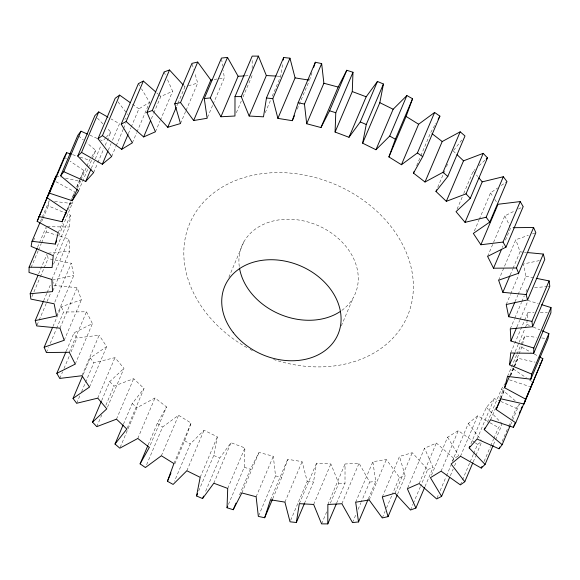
<?xml version="1.0" encoding="UTF-8"?>
<svg xmlns="http://www.w3.org/2000/svg" width="580" height="580" viewBox="0 0 580 580"><rect width="100%" height="100%" fill="white"/><g stroke="black" fill="none" stroke-linecap="round" stroke-linejoin="round"><path stroke-width="0.43" stroke-dasharray="2.9 2.17" d="M252.155 68.462L252.177 60.516M336.581 503.237L344.998 483.401L345.049 463.986L359.078 463.239L369.685 482.089L361.26 501.925M41.63 242.694L46.19 231.949L46.277 227.57M228.426 504.44L244.216 467.255L244.912 447.941L231.007 442.721L219.733 458.07L205.349 491.949M53.512 264.197L69.295 227.005L70.434 215.187L48.292 205.893L49.184 200.803L42.173 217.333M525.35 327.62L526.756 324.321L527.894 312.497L534.086 312.584M272.259 96.171L280.676 76.335L282.837 62.64M304.42 503.491L313.541 482.002L316.513 463.173L330.846 463.964L338.771 483.387L330.346 503.223M198.664 491.013L213.752 455.481L217.362 436.82L204.044 430.259L190.305 443.932L174.522 481.125M58.79 235.813L72.92 201.84M518.977 353.873L521.783 347.26L524.719 335.921L536.362 337.313M309.502 80.2L312.011 72.507M272.723 498.742L281.844 477.253L287.687 459.309L302.107 461.622L307.219 481.32L290.029 521.812M174.805 463.92L184.629 440.778L191.095 423.066L178.567 415.265L162.581 427.054L145.747 466.719M40.419 221.466L41.818 218.16M33.56 240.606L34.611 238.126M41.63 221.596L42.681 219.117M43.029 218.29L48.292 205.893M37.519 247.356L45.943 227.519M31.102 267.489L38.12 250.959M38.468 250.132L41.274 243.52M38.606 273.927L47.023 254.091M67.287 209.307L70.441 201.869M70.796 201.042L74.653 191.951M76.756 186.992L80.294 178.742M66.7 211.018L70.564 201.927M72.311 197.794L74.769 192.009M76.872 187.05L79.685 180.438M80.033 179.612L83.89 170.52L70.071 161.146M58.217 232.739L62.422 222.821M68.034 209.597L71.543 201.332M77.488 188.326L80.649 180.887M80.997 180.061L86.608 166.837M86.956 166.01L89.414 160.225L91.372 157.194M31.929 296.619L39.998 277.617M40.346 276.79L43.855 268.525M44.203 267.699L48.067 258.607L47.487 254.156M78.575 190.856L88.051 168.548M88.399 167.721L91.908 159.457M92.256 158.63L95.765 150.365L86.804 142.84M53.244 255.679L70.434 215.187M91.343 168.243L101.159 145.109M93.648 172.586L97.505 163.495M97.86 162.668L103.82 148.618M105.226 145.312L110.838 132.088L107.169 128.274M51.874 279.488L69.064 238.989L57.203 235.342M43.652 300.752L46.806 293.313M47.154 292.487L50.663 284.222M108.279 150.198L111.084 143.586M112.484 140.28L119.502 123.75L111.041 118.929M37.055 325.104L38.809 320.972M39.157 320.145L50.736 292.871M52.903 290.769L69.738 251.104L69.064 238.989M111.686 156.484L115.891 146.566M116.246 145.739L123.257 129.209M123.612 128.383L125.715 123.424M54.825 302.122L71.318 263.284L48.067 258.607M128.39 133.625L130.841 127.839M131.196 127.013L138.91 108.83L149.582 102.312L141.535 88.856M56.601 315.984L73.79 275.486L71.318 263.284M52.925 326.591L61.349 306.755L81.381 299.787L77.147 287.673L53.897 285.44L52.838 281.619M132.392 142.803L136.604 132.885M136.952 132.059L149.582 102.312M46.393 352.517L48.495 347.558M50.25 343.425L56.217 329.375M56.564 328.548L63.583 312.018L61.349 306.755M59.958 328.171L77.147 287.673M151.373 118.762L153.475 113.803M153.823 112.977L160.841 96.447L172.644 91.27L167.315 79.192M64.192 340.279L81.381 299.787M155.454 131.769L160.015 121.024M160.363 120.198L172.644 91.27M66.301 351.023L74.015 332.84L92.401 323.611L86.478 311.786L63.583 312.018M69.288 352.277L86.478 311.786M59.783 378.428L62.589 371.816M63.996 368.51L69.607 355.293M71.007 351.988L76.973 337.937L74.015 332.84M176.871 105.806L177.574 104.153M177.922 103.327L184.94 86.797L187.492 86.05M75.219 364.11L92.401 323.611M180.503 123.547L185.76 111.15M186.115 110.323L197.693 83.049L194.692 72.79M81.961 375.724L99.144 335.233L76.973 337.937M83.208 374.455L90.226 357.925L106.676 346.586L99.144 335.233M76.669 403.274L80.178 395.009M81.584 391.703L93.859 362.775L114.963 357.642L123.975 368.351L106.785 408.849M89.487 387.085L106.676 346.586M207.488 117.443L212.751 105.045M213.099 104.219L224.329 77.771L223.286 70.608M97.774 398.141L114.963 357.642M101.652 400.628L109.722 381.625L123.975 368.351M96.787 426.648L101.703 415.077M105.908 405.159L113.977 386.149L133.675 378.667L144.028 388.557L126.839 429.055M236.35 112.709L241.265 101.138M243.013 97.005L252.133 75.523M116.486 419.166L133.675 378.667M123.431 424.219L132.196 403.557L144.028 388.557M120.169 447.354L137.003 407.689L154.99 397.982L166.518 406.892L149.328 447.39M265.241 112.694L270.86 99.47M137.801 438.473L154.99 397.982M148.175 444.867L157.296 423.378L166.518 406.892M297.228 109.12L309.154 81.026M228.868 277.247L243.955 241.715M161.378 455.764L178.567 415.265M173.906 463.565L191.095 423.066M186.854 470.757L204.044 430.259M200.173 477.318L217.362 436.82M213.817 483.22L231.007 442.721M227.722 488.433L244.912 447.941M239.533 494.856L250.408 469.235L259.035 452.458L273.31 456.25L275.536 475.912L258.695 515.577M241.845 492.949L259.035 452.458M256.121 496.748L273.31 456.25M341.308 325.887L353.235 297.794M270.498 499.8L287.687 459.309M416.636 165.67L420.493 156.578M420.848 155.752L430.672 132.61L435.942 123.192M284.918 502.113L302.107 461.622M299.324 503.665L316.513 463.173M437.726 187.311L443.337 174.087M443.685 173.26L444.737 170.781M446.491 166.649L447.55 164.169M313.657 504.455L330.846 463.964M327.867 504.477L345.049 463.986M321.581 523.885L326.837 511.488M457.076 209.17L462.34 196.772M463.739 193.466L473.215 171.151L475.158 169.346M341.888 503.737L359.078 463.239M355.671 502.229L372.86 461.731L386.352 459.469L399.475 477.441L392.457 493.971M474.375 230.934L478.935 220.19M479.283 219.363L490.513 192.915L497.662 187.985M352.495 522.587L356.004 514.322M358.106 509.363L360.912 502.751M368.365 498.786L375.731 481.429L372.86 461.731M369.163 499.967L386.352 459.469M382.307 496.951L399.497 456.453L412.25 452.704L427.677 469.524L420.667 486.047M487.599 256.389L504.781 215.89L514.38 211.076M382.285 517.94L385.091 511.328M386.498 508.022L392.109 494.798M395.06 493.203L412.25 452.704M397.525 494.305L405.246 476.122L399.497 456.453M502.295 247.558L502.998 245.905M505.448 240.12L510.712 227.722L512.473 227.708M407.711 487.903L424.546 448.231L436.349 443.055L453.85 458.447L458.077 456.242M498.619 280.212L515.808 239.721L528.329 235.364M419.159 483.553L436.349 443.055M410.488 510.016L412.946 504.23M413.293 503.404L420.311 486.874M510.219 274.971L512.676 269.185M513.024 268.359L520.042 251.829L515.808 239.721M425.01 486.569L433.072 467.56L424.546 448.231M431.469 475.209L447.608 437.197L458.28 430.672L474.708 442.366M506.209 304.514L510.422 294.596M510.77 293.77L518.839 274.76M441.09 471.17L458.28 430.672M514.996 301.839L517.802 295.235M518.158 294.408L525.871 276.225L523.399 264.016L541.35 260.152M452.183 461.535L468.314 423.516L477.688 415.751L489.23 422.334M437.008 498.118L438.763 493.986M440.162 490.68L446.129 476.629M446.477 475.803L451.037 465.059M452.791 460.926L453.85 458.447M510.262 328.896L514.475 318.986M514.822 318.159L521.485 302.455M521.841 301.629L524.291 295.844M526.046 291.711L527.097 289.231M450.363 475.709L453.176 469.104M454.575 465.798L456.329 461.665M460.498 456.25L477.688 415.751M516.896 326.961L519.702 320.349M520.057 319.522L528.126 300.512L538.291 303.644M470.916 443.78L486.352 407.414L494.276 398.533L499.96 401.063M510.704 352.995L527.894 312.497M477.086 439.024L494.276 398.533M515.178 351.589L525.001 328.447M460.375 484.894L462.129 480.762M462.477 479.935L469.851 462.579M470.199 461.752L473.352 454.314M473.708 453.488L477.565 444.403L480.501 442.308M487.388 422.197L501.424 389.144L504.839 383.829M507.529 376.413L516.649 354.931M516.997 354.104L520.854 345.013M521.21 344.187L524.719 335.921M490.586 419.775L495.849 407.377M499.706 398.286L503.911 388.368M509.856 375.361L513.017 367.923M513.365 367.096L518.629 354.699M473.2 461.919L475.658 456.134M476.006 455.307L481.617 442.09M501.018 397.909L504.527 389.644M510.494 375.593L517.976 358.295L535.159 362.152M500.786 398.793L504.643 389.702M510.61 375.651L517.976 358.295M484.083 461.477L490.39 446.607M490.745 445.781L493.551 439.169M493.899 438.342L498.459 427.598L501.627 424.546M493.493 444.599L495.248 440.466M495.596 439.64L501.91 424.763M502.171 441.358L508.138 427.315M508.486 426.488L510.596 421.529M511.995 418.224L516.207 408.305L519.339 404.188L510.574 424.843M80.656 177.922L83.89 170.52M91.858 156.433L95.765 150.365M453.698 150.263L461.767 140.041M105.749 137.801L102.914 140.976L100.478 139.889M106.314 137.17L110.838 132.088M479.044 165.728L484.873 160.297M124.859 119.313L126.194 118.204M501.243 185.52L506.963 181.576M518.375 209.075L523.174 206.668M427.677 469.524L433.072 467.56M532.505 233.907L535.007 233.037M188.34 85.796L197.693 83.049M399.475 477.441L405.246 476.122M52.417 280.089L73.79 275.486M214.208 79.467L218.428 78.764M219.269 78.619L224.329 77.771M369.685 482.089L375.731 481.429M48.27 253.177L69.738 251.104M534.608 287.716L547.128 286.505M548.027 286.418L549.818 286.244M245.123 75.893L250.386 75.617M338.771 483.387L344.998 483.401M47.176 226.707L69.295 227.005M540.277 312.671L547.361 312.765M277.095 76.139L280.676 76.335M520.042 251.829L523.617 252.177M524.516 252.264L526.299 252.43M307.219 481.32L313.541 482.002M54.564 201.448L72.471 203.587M541.735 337.951L547.107 338.597M525.871 276.225L533.622 277.784M275.536 475.912L281.844 477.253M56.014 176.001L61.168 177.161M65.468 178.125L79.213 181.207M539.458 363.116L541.176 363.5M46.19 231.949L56.354 235.081M244.216 467.255L250.408 469.235M72.565 154.635L76.778 156.035M80.149 157.151L89.414 160.225M509.458 379.835L529.678 386.548M526.756 324.321L530.033 325.692M533.317 327.069L539.878 329.824M213.752 455.481L219.733 458.07M89.922 135.184L97.23 138.439M500.772 401.425L516.207 408.305M521.783 347.26L531.142 352.328M534.267 354.017L538.167 356.127M55.905 181.685L74.624 191.82M184.629 440.778L190.305 443.932M489.998 422.769L498.459 427.598M513.3 368.981L526.393 377.87M529.301 379.842L532.94 382.314M64.249 157.194L66.432 158.674M157.296 423.378L162.581 427.054M132.479 104.255L138.91 108.83M475.419 442.873L477.565 444.403M501.424 389.144L515.207 400.715M78.539 135.901L83.361 139.947M132.196 403.557L137.003 407.689M156.803 92.894L158.151 94.083M158.819 94.671L160.841 96.447M453.161 150.945L455.75 153.417M486.352 407.414L501.649 423.306M97.375 118.11L102.885 123.83M109.722 381.625L113.977 386.149M183.751 85.507L184.94 86.797M473.215 171.151L477.717 176.508M468.314 423.516L481.422 440.553M117.95 101.79L127.781 114.572M90.226 357.925L93.859 362.775M490.513 192.915L492.862 196.468M494.747 199.31L497.567 203.565M447.608 437.197L458.787 455.88M138.403 83.629L139.744 85.869M504.781 215.89L509.921 226.142M164.111 71.949L165.894 75.973M192.198 64.235L193.691 69.368M221.589 58.971L222.633 66.135M246.848 347.572A118.298 92.836 23 0 1 228.012 183.94A118.298 92.836 23 0 1 410.567 265.161A118.298 92.836 23 0 1 273.622 359.484M252.416 350.574A118.298 92.836 23 0 1 250.024 349.32M239.264 266.488A61.516 48.278 23 0 1 317.746 225.439A61.516 48.278 23 0 1 341.736 310.467"/><path stroke-width="0.87" d="M294.423 115.732L292.313 120.691L277.892 118.378L295.082 77.887L289.971 58.189L283.649 57.507L266.459 97.998L263.487 116.826L249.154 116.036L266.343 75.545L258.419 56.115L252.191 56.108L235.001 96.599L234.951 116.014L220.922 116.761L210.315 97.911L227.505 57.413L221.458 58.072L204.269 98.571L207.14 118.269L193.648 120.531L180.525 102.559L197.715 62.06L210.837 80.033L193.648 120.531M147.827 445.694L140.106 463.87L145.391 467.545L161.378 455.764L173.906 463.565L167.439 481.269L173.115 484.43L186.854 470.757L200.173 477.318L196.562 495.973L202.543 498.561L213.817 483.22L227.722 488.433L227.026 507.747L233.218 509.726L241.845 492.949L256.121 496.748L258.346 516.403L264.654 517.744L270.498 499.8L284.918 502.113L290.029 521.812L296.351 522.493L299.324 503.665L313.657 504.455L321.581 523.885L327.809 523.892L327.867 504.477L341.888 503.737L352.495 522.587L358.541 521.928L368.01 499.612M37.171 248.182L29.101 267.192L29 272.448L51.874 279.488L52.548 291.595L30.182 293.755L30.878 299.099L54.128 303.775L56.601 315.984L35.228 320.588L36.707 325.931L59.958 328.171L64.192 340.279L44.16 347.253L46.393 352.517L69.288 352.277L75.219 364.11L56.825 373.332L59.783 378.428L81.961 375.724L89.487 387.085L73.036 398.424L76.669 403.274L97.774 398.141L106.785 408.849L92.532 422.117L96.787 426.648L116.486 419.166L126.839 429.055L115.007 444.048L119.821 448.18L137.801 438.473L149.328 447.39L140.106 463.87M358.541 521.928L355.671 502.229L369.163 499.967L382.285 517.94L388.056 516.62L382.307 496.951L395.06 493.203L410.488 510.016L415.889 508.051L407.356 488.73L419.159 483.553L436.66 498.945L441.598 496.371L430.418 477.688L441.09 471.17L460.375 484.894L464.783 481.755L451.131 464.014L460.498 456.25L481.269 468.089L485.076 464.435L469.162 447.912L477.086 439.024L499.017 448.797L502.157 444.679L484.235 429.635L490.586 419.775L513.329 427.322L515.75 422.805L496.11 409.48L500.786 398.793L523.986 403.999L525.654 399.156L504.6 387.759L507.529 376.413L530.816 379.197L531.708 374.107L509.566 364.813L510.704 352.995L533.709 353.307L533.81 348.051L551 307.552L541.676 304.688M551 307.552L550.899 312.808L533.709 353.307M480.856 244.767L498.039 204.276L520.216 201.572L503.027 242.063L480.856 244.767L473.323 233.414L489.774 222.075L506.963 181.576L503.331 176.726L486.141 217.225L465.037 222.357L456.025 211.649L470.278 198.374L487.468 157.883L483.212 153.352L466.023 193.85L446.325 201.332L435.971 191.444L447.803 176.443L464.993 135.952L460.179 131.82L442.997 172.311L425.01 182.018L413.482 173.108L422.704 156.622L439.894 116.13L434.608 112.455L417.419 152.946L401.433 164.734L388.904 156.934L406.094 116.435L412.561 98.731L406.885 95.569L389.695 136.068L375.956 149.742L362.638 143.18L379.827 102.682L383.438 84.028L377.457 81.439L360.267 121.93L348.993 137.279L335.088 132.059L335.784 112.745L352.974 72.253L346.782 70.274L338.154 87.051L320.965 127.542L306.689 123.75L304.464 104.088L321.654 63.597L315.346 62.256L298.156 102.747L292.313 120.691M335.088 132.059L352.277 91.567L352.974 72.253M283.243 60.073L283.649 57.507M40.063 222.292L32.002 241.302L31.102 246.391L53.244 255.679L52.106 267.503L29.101 267.192M542.336 330.861L548.898 333.609L547.999 338.698L530.816 379.197M362.638 143.18L366.248 124.519L383.438 84.028M32.002 241.302L55.281 244.079L58.217 232.739L37.156 221.335L56.014 176.001L48.031 195.721M313.678 67.382L315.346 62.256M539.726 356.976L542.844 358.665L523.986 403.999M388.904 156.934L395.372 139.222L412.561 98.731M38.824 216.499L62.024 221.705L66.7 211.018L47.06 197.686L64.249 157.194L66.671 152.678L70.883 154.077M37.156 221.335L47.328 197.374M47.06 197.686L49.481 193.176L66.671 152.678M49.481 193.176L72.225 200.724L78.575 190.856L60.661 175.812L77.843 135.321L80.983 131.203L87.478 134.096M60.661 175.812L63.793 171.694L80.983 131.203M63.793 171.694L85.724 181.468L93.648 172.586L77.734 156.063L94.924 115.565L98.731 111.911L107.96 117.174M77.734 156.063L81.541 152.402L98.731 111.911M30.182 293.755L37.903 275.58M62.024 221.705L66.939 210.134M81.541 152.402L102.312 164.249L111.686 156.484L98.027 138.736L115.217 98.245L119.625 95.106L130.34 102.732M72.225 200.724L77.14 189.152M55.281 244.079L56.688 240.773M98.027 138.736L102.435 135.597L119.625 95.106M85.724 181.468L90.987 169.07M35.228 320.588L43.297 301.578M102.312 164.249L107.924 151.025M102.435 135.597L121.72 149.328L132.392 142.803L121.213 124.12L138.403 83.629L143.34 81.055L155.454 91.712M121.213 124.12L126.15 121.553L143.34 81.055M121.72 149.328L128.035 134.451M44.16 347.253L52.577 327.417M126.15 121.553L143.651 136.945L155.454 131.769L146.928 112.44L164.111 71.949L169.512 69.984L183.164 84.861M146.928 112.44L152.322 110.475L169.512 69.984M143.651 136.945L150.669 120.415M56.825 373.332L65.946 351.85M152.322 110.475L167.75 127.296L180.503 123.547L174.754 103.878L191.944 63.38L197.715 62.06M167.75 127.296L176.175 107.459M73.036 398.424L82.505 376.108M220.922 116.761L238.112 76.263L227.505 57.413M92.532 422.117L101.304 401.454M249.154 116.036L241.229 96.613L258.419 56.115M115.007 444.048L123.076 425.046M277.892 118.378L272.781 98.68L289.971 58.189M306.689 123.75L323.879 83.252L321.654 63.597M167.439 481.269L170.948 473.004M320.965 127.542L329.592 110.766L346.782 70.274M196.562 495.973L197.613 493.493M348.993 137.279L366.183 96.78L377.457 81.439M202.543 498.561L203.594 496.081M375.956 149.742L393.146 109.243L406.885 95.569M227.026 507.747L227.73 506.093M233.218 509.726L236.024 503.114M401.433 164.734L418.622 124.236L434.608 112.455M264.654 517.744L272.368 499.568M413.482 173.108L414.178 171.455M425.01 182.018L442.199 141.527L460.179 131.82M435.971 191.444L436.675 189.79M296.351 522.493L304.42 503.491M446.325 201.332L463.514 160.834L483.212 153.352M327.809 523.892L336.233 504.063M465.037 222.357L482.226 181.859L503.331 176.726M388.056 516.62L397.177 495.132M513.358 227.694L533.607 227.483L516.417 267.982L493.522 268.214L501.591 249.212M493.522 268.214L487.599 256.389L505.985 247.16L523.174 206.668L520.216 201.572M533.81 348.051L510.936 341.011L510.262 328.896L532.628 326.736L531.933 321.392L508.682 316.716L506.209 304.514L527.582 299.911L526.103 294.56L502.853 292.327L509.863 275.797M415.889 508.051L424.654 487.396M502.853 292.327L498.619 280.212L518.65 273.245L535.84 232.747L533.607 227.483M508.682 316.716L514.649 302.666M526.103 294.56L543.293 254.069L527.198 252.518M441.598 496.371L449.667 477.362M527.582 299.911L544.772 259.412L543.293 254.069M510.936 341.011L516.548 327.787M469.162 447.912L469.865 446.259M509.566 364.813L514.475 353.242M484.235 429.635L484.938 427.982M531.933 321.392L549.122 280.901L536.21 278.298M504.6 387.759L509.508 376.188M464.783 481.755L472.852 462.746M496.11 409.48L500.671 398.736M532.628 326.736L549.818 286.244L549.122 280.901M481.269 468.089L481.973 466.436M485.076 464.435L493.138 445.425M499.017 448.797L499.721 447.144M531.708 374.107L548.898 333.609M502.157 444.679L510.219 425.669M513.329 427.322L515.083 423.19M519.296 413.272L520.347 410.792M521.05 409.139L522.101 406.66M525.654 399.156L542.844 358.665M515.75 422.805L532.94 382.314L532.135 383.815M438.132 119.27L439.894 116.13M486.171 159.087L487.468 157.883M174.754 103.878L180.525 102.559M210.837 80.033L212.519 79.75M204.269 98.571L210.315 97.911M238.112 76.263L244.245 75.936M235.001 96.599L241.229 96.613M266.343 75.545L276.196 76.089M266.459 97.998L272.781 98.68M295.082 77.887L308.654 80.062M298.156 102.747L304.464 104.088M323.879 83.252L338.154 87.051M329.592 110.766L335.784 112.745M352.277 91.567L366.183 96.78M360.267 121.93L366.248 124.519M379.827 102.682L393.146 109.243M389.695 136.068L395.372 139.222M406.094 116.435L418.622 124.236M417.419 152.946L422.704 156.622M432.027 133.661L442.199 141.527M442.997 172.311L447.803 176.443M457.04 154.657L463.514 160.834M466.023 193.85L470.278 198.374M478.848 177.85L482.226 181.859M486.141 217.225L489.774 222.075M503.027 242.063L505.985 247.16M516.417 267.982L518.65 273.245M340.264 311.489A61.516 48.278 23 0 1 279.371 314.034A61.516 48.278 23 0 1 239.511 268.127M233.29 332.623A61.516 48.278 23 0 0 336.045 338.285A61.516 48.278 23 0 0 274.884 259.833A61.516 48.278 23 0 0 233.29 332.623"/></g></svg>
